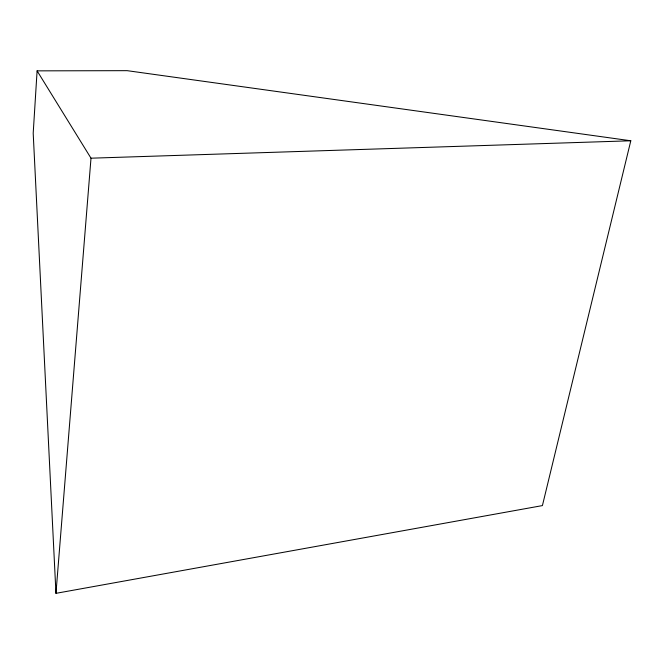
<?xml version="1.0" encoding="UTF-8"?>
<svg xmlns="http://www.w3.org/2000/svg" width="664" height="664" viewBox="0 0 664 664"><rect width="100%" height="100%" fill="white"/><g stroke="black" fill="none" stroke-linecap="round" stroke-linejoin="round"><path stroke-width="1" d="M37.101 70.857L33.2 133.215L55.959 593.334L542.413 505.594L630.8 140.776L127.164 70.666L37.101 70.857L91.001 158.19L55.959 593.334M91.001 158.19L630.8 140.776"/></g></svg>
